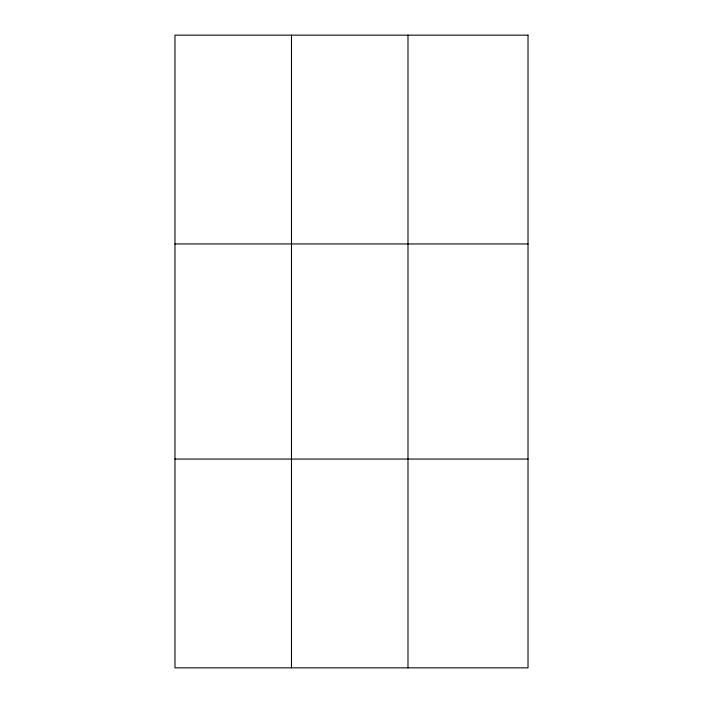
<?xml version="1.0" encoding="UTF-8"?>
<svg xmlns="http://www.w3.org/2000/svg" width="703" height="703" viewBox="0 0 703 703"><rect width="100%" height="100%" fill="white"/><g stroke="black" fill="none" stroke-linecap="round" stroke-linejoin="round"><path stroke-width="1.05" d="M291.481 35.15L291.481 667.85M407.986 35.15L407.986 667.85M174.977 243.941L528.023 243.941M174.977 459.059L528.023 459.059M528.023 35.15L528.023 667.85L174.977 667.85L174.977 35.15L528.023 35.15"/></g></svg>
